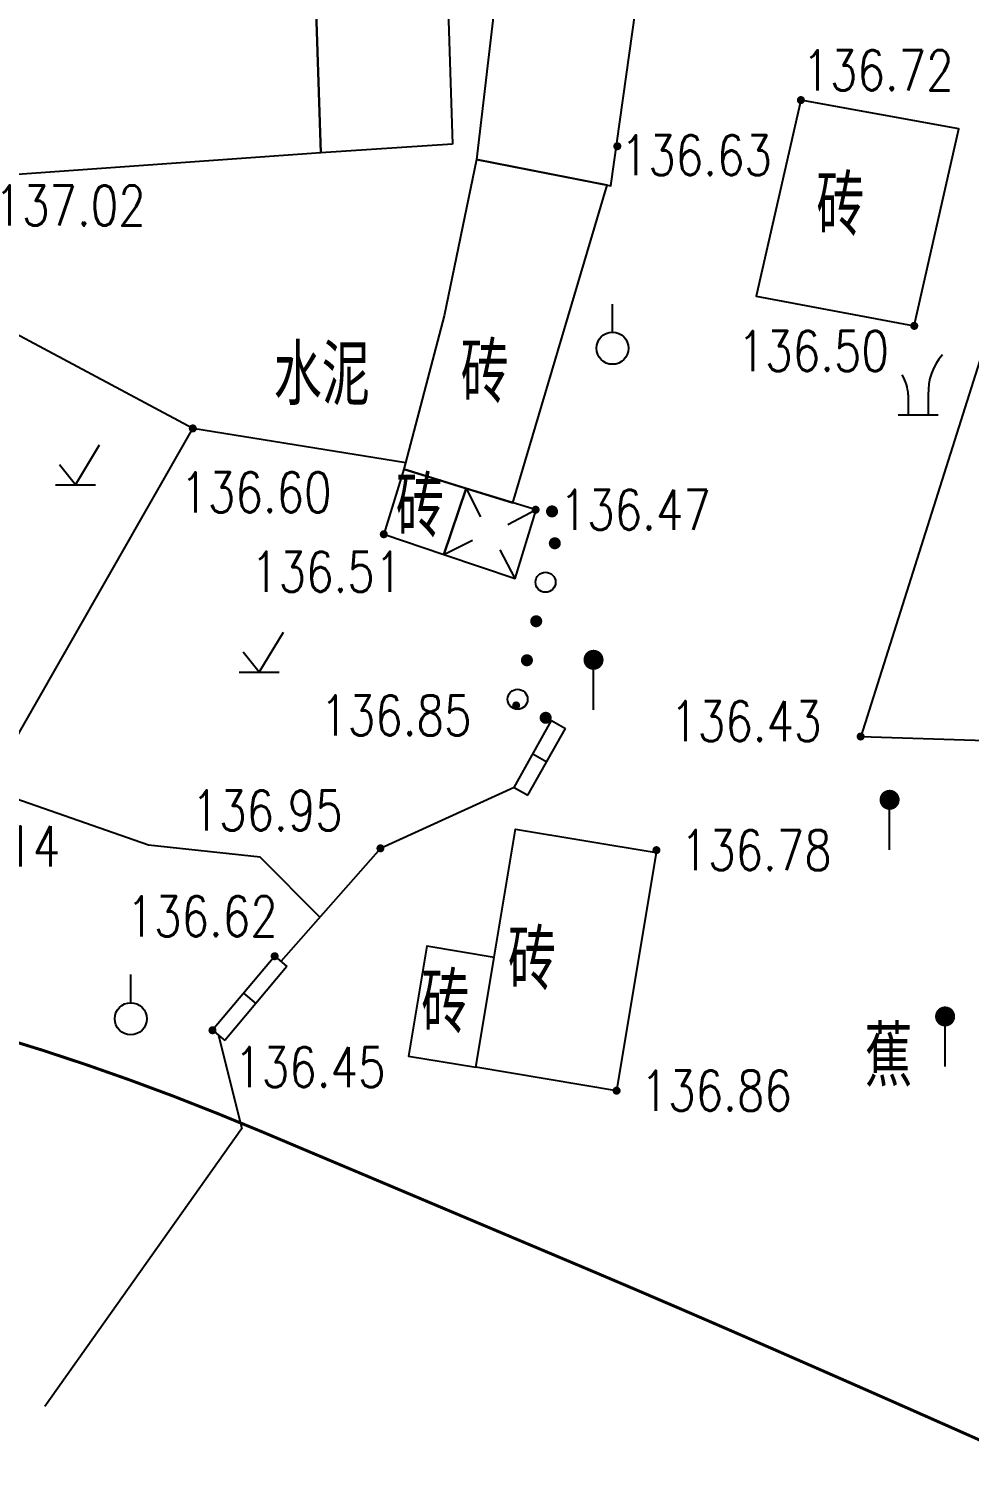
# Model space of a CAD drawing. Extents: x 529262 to 576451, y 2694391 to 2717535.
# Drawn here: x 563895.08 to 563918.54, y 2711339.03 to 2711374.72 of the extents above; entities that cross this region are included whole.
import ezdxf
from ezdxf.enums import TextEntityAlignment as Align

# ---------------------------------------------------------------- set-up
doc = ezdxf.new("R2010")
doc.units = 0
for name, color, linetype in [('DGX', 8, 'Continuous'), ('GCD', 8, 'Continuous'), ('JMD', 8, 'Continuous'), ('ZBTZ', 8, 'Continuous'), ('ZJ', 7, 'Continuous')]:
    doc.layers.add(name, color=color, linetype=linetype)
doc.styles.add('HZ', font='rs.shx', dxfattribs={"width": 0.8, "bigfont": 'hztxt.shx'})
doc.linetypes.add('1161', pattern='A,0,[149,AAA.SHX,S=0.15,R=0,X=0,Y=0],-1.6', length=1.6)
doc.linetypes.add('445', pattern='A,8,-0.5,[147,AAA.SHX,S=1,R=0,X=0,Y=0],-1.5', length=10)

# ---------------------------------------------------------------- blocks, each defined once
blk = doc.blocks.new('gc123')
at = {"color": 8}
for p, q in [((0, 0), (1.2, 2)), ((0, 0), (-0.8, 1)), ((-1, 0), (1, 0))]:
    blk.add_line(p, q, dxfattribs=at)
blk = doc.blocks.new('gc253')
at = {"color": 8, "const_width": 0.3}
blk.add_lwpolyline([(-0.15, 0, 1), (0.15, 0, 1)], format="xyb", close=True, dxfattribs=at)
blk = doc.blocks.new('gc170')
at = {"color": 8, "linetype": 'Continuous'}
blk.add_circle((0, 0), 0.5, dxfattribs=at)
blk = doc.blocks.new('gc125')
at = {"color": 8}
blk.add_line((0, 0.8), (0, 2.2), dxfattribs=at)
blk.add_circle((0, 0), 0.8, dxfattribs=at)
blk = doc.blocks.new('gc210')
at = {"color": 8}
for p, q in [((-0.5, 1), (-0.5, 0)), ((0.5, 1), (0.5, 0)), ((-1, 0), (1, 0))]:
    blk.add_line(p, q, dxfattribs=at)
for centre, radius, start, end in [((3.404, 1.106), 2.906, 139.33124, 182.08867), ((-2.938, 0.813), 2.446, 4.37429, 29.0242)]:
    blk.add_arc(centre, radius, start, end, dxfattribs=at)
blk = doc.blocks.new('GC200')
at = {"linetype": 'Continuous', "const_width": 0.2, "flags": 128}
blk.add_lwpolyline([(-0.1, 0, 1), (0.1, 0, 1)], format="xyb", close=True, dxfattribs=at)
blk = doc.blocks.new('gc165')
at = {"color": 8}
blk.add_line((0, 0), (0, 2), dxfattribs=at)
at = {"color": 8, "const_width": 0.5}
blk.add_lwpolyline([(-0.25, 2.5, 1), (0.25, 2.5, 1)], format="xyb", close=True, dxfattribs=at)

msp = doc.modelspace()

# ---------------------------------------------------------------- linework, layer by layer
at = {"layer": 'DGX', "linetype": 'Continuous', "const_width": 0.075, "flags": 128}
msp.add_lwpolyline([(563894.347, 2711349.571), (563895.414, 2711349.242), (563896.492, 2711348.886), (563897.581, 2711348.504), (563898.681, 2711348.096), (563899.791, 2711347.66), (563900.913, 2711347.199), (563902.028, 2711346.728), (563903.12, 2711346.268), (563904.189, 2711345.817), (563905.235, 2711345.375), (563906.258, 2711344.943), (563907.258, 2711344.521), (563908.235, 2711344.109), (563909.189, 2711343.706), (563910.179, 2711343.285), (563911.265, 2711342.819), (563912.448, 2711342.307), (563913.726, 2711341.75), (563915.1, 2711341.148), (563916.571, 2711340.501), (563918.137, 2711339.808), (563919.8, 2711339.07)], dxfattribs=at)
msp.add_lwpolyline([(563894.347, 2711349.571), (563895.414, 2711349.242), (563896.492, 2711348.886), (563897.581, 2711348.504), (563898.681, 2711348.096), (563899.791, 2711347.66), (563900.913, 2711347.199), (563902.028, 2711346.728), (563903.12, 2711346.268), (563904.189, 2711345.817), (563905.235, 2711345.375), (563906.258, 2711344.943), (563907.258, 2711344.521), (563908.235, 2711344.109), (563909.189, 2711343.706), (563910.179, 2711343.285), (563911.265, 2711342.819), (563912.448, 2711342.307), (563913.726, 2711341.75), (563915.1, 2711341.148), (563916.571, 2711340.501), (563918.137, 2711339.808), (563919.8, 2711339.07)], dxfattribs=at)
at = {"layer": 'JMD', "linetype": 'Continuous'}
for p, q in [((563905.987, 2711363.254), (563906.352, 2711362.542)), ((563905.987, 2711363.254), (563906.352, 2711362.542)), ((563907.734, 2711362.718), (563907.027, 2711362.343)), ((563907.734, 2711362.718), (563907.027, 2711362.343)), ((563905.431, 2711361.605), (563906.147, 2711361.96)), ((563905.431, 2711361.605), (563906.147, 2711361.96)), ((563907.209, 2711361.005), (563906.843, 2711361.717)), ((563907.209, 2711361.005), (563906.843, 2711361.717)), ((563908.119, 2711357.461, 136.924), (563908.467, 2711357.265, 136.924)), ((563908.119, 2711357.461, 136.924), (563908.467, 2711357.265, 136.924)), ((563907.651, 2711356.629, 136.976), (563908, 2711356.433, 136.976)), ((563907.651, 2711356.629, 136.976), (563908, 2711356.433, 136.976)), ((563907.184, 2711355.796, 136.976), (563907.532, 2711355.6, 136.976)), ((563907.184, 2711355.796, 136.976), (563907.532, 2711355.6, 136.976)), ((563901.215, 2711351.584, 136.624), (563901.521, 2711351.327, 136.624)), ((563901.215, 2711351.584, 136.624), (563901.521, 2711351.327, 136.624)), ((563900.439, 2711350.661, 136.624), (563900.745, 2711350.403, 136.624)), ((563900.439, 2711350.661, 136.624), (563900.745, 2711350.403, 136.624)), ((563899.664, 2711349.737, 136.447), (563899.97, 2711349.48, 136.624)), ((563899.664, 2711349.737, 136.447), (563899.97, 2711349.48, 136.624))]:
    msp.add_line(p, q, dxfattribs=at)
at = {"layer": 'JMD', "linetype": 'Continuous', "flags": 128}
for points in [[(563906.252, 2711371.46), (563909.602, 2711370.801), (563911.369, 2711383.401), (563907.791, 2711383.903), (563907.277, 2711380.236)], [(563906.252, 2711371.46), (563909.602, 2711370.801), (563911.369, 2711383.401), (563907.791, 2711383.903), (563907.277, 2711380.236)], [(563906.234, 2711348.814), (563907.223, 2711354.755), (563910.732, 2711354.171), (563909.743, 2711348.23)], [(563906.234, 2711348.814), (563907.223, 2711354.755), (563910.732, 2711354.171), (563909.743, 2711348.23)]]:
    msp.add_lwpolyline(points, close=True, dxfattribs=at)
for points, elevation in [([(563902.364, 2711371.624), (563894.21, 2711371.041), (563893.935, 2711379.432), (563902.099, 2711379.7)], 136.977), ([(563902.364, 2711371.624), (563894.21, 2711371.041), (563893.935, 2711379.432), (563902.099, 2711379.7)], 136.977), ([(563905.65, 2711371.839), (563902.364, 2711371.624), (563902.099, 2711379.7), (563905.389, 2711379.807)], 136.773), ([(563905.65, 2711371.839), (563902.364, 2711371.624), (563902.099, 2711379.7), (563905.389, 2711379.807)], 136.773), ([(563917.166, 2711367.307), (563918.28, 2711372.22), (563914.339, 2711372.939), (563913.224, 2711368.046)], 136.503), ([(563917.166, 2711367.307), (563918.28, 2711372.22), (563914.339, 2711372.939), (563913.224, 2711368.046)], 136.503), ([(563904.434, 2711363.73), (563907.152, 2711362.896), (563909.51, 2711370.819), (563906.252, 2711371.46), (563905.439, 2711367.559)], 137.011), ([(563904.434, 2711363.73), (563907.152, 2711362.896), (563909.51, 2711370.819), (563906.252, 2711371.46), (563905.439, 2711367.559)], 137.011), ([(563904.434, 2711363.73), (563903.937, 2711362.109), (563905.431, 2711361.605), (563905.987, 2711363.254)], 137.011), ([(563904.434, 2711363.73), (563903.937, 2711362.109), (563905.431, 2711361.605), (563905.987, 2711363.254)], 137.011), ([(563905.431, 2711361.605), (563907.209, 2711361.005), (563907.734, 2711362.718), (563905.987, 2711363.254)], 136.709), ([(563905.431, 2711361.605), (563907.209, 2711361.005), (563907.734, 2711362.718), (563905.987, 2711363.254)], 136.709), ([(563906.234, 2711348.814), (563906.689, 2711351.552), (563905.012, 2711351.831), (563904.556, 2711349.093)], 135.562), ([(563906.234, 2711348.814), (563906.689, 2711351.552), (563905.012, 2711351.831), (563904.556, 2711349.093)], 135.562)]:
    msp.add_lwpolyline(points, close=True, dxfattribs=dict(at, elevation=elevation))
for points, elevation in [([(563907.184, 2711355.796), (563908.119, 2711357.461)], 136.976), ([(563907.184, 2711355.796), (563908.119, 2711357.461)], 136.976), ([(563907.532, 2711355.6), (563908.467, 2711357.265)], 136.976), ([(563907.532, 2711355.6), (563908.467, 2711357.265)], 136.976), ([(563901.215, 2711351.584), (563899.664, 2711349.737)], 136.624), ([(563901.215, 2711351.584), (563899.664, 2711349.737)], 136.624), ([(563901.521, 2711351.327), (563899.97, 2711349.48)], 136.624), ([(563901.521, 2711351.327), (563899.97, 2711349.48)], 136.624)]:
    msp.add_lwpolyline(points, dxfattribs=dict(at, elevation=elevation))
at = {"layer": 'JMD', "linetype": '445', "elevation": 136.976, "flags": 128}
msp.add_lwpolyline([(563907.184, 2711355.796), (563903.853, 2711354.275), (563901.368, 2711351.455)], dxfattribs=at)
msp.add_lwpolyline([(563907.184, 2711355.796), (563903.853, 2711354.275), (563901.368, 2711351.455)], dxfattribs=at)
at = {"layer": 'JMD', "linetype": '445', "flags": 128}
msp.add_lwpolyline([(563899.817, 2711349.608), (563900.397, 2711347.287), (563895.485, 2711340.355)], dxfattribs=at)
msp.add_lwpolyline([(563899.817, 2711349.608), (563900.397, 2711347.287), (563895.485, 2711340.355)], dxfattribs=at)
at = {"layer": 'ZBTZ', "linetype": '1161', "flags": 128}
for points in [[(563921.132, 2711373.805), (563915.83, 2711357.064), (563919.458, 2711356.947)], [(563921.132, 2711373.805), (563915.83, 2711357.064), (563919.458, 2711356.947)], [(563902.338, 2711352.557), (563900.853, 2711354.053), (563898.067, 2711354.354), (563894.033, 2711355.761), (563899.173, 2711364.749)], [(563902.338, 2711352.557), (563900.853, 2711354.053), (563898.067, 2711354.354), (563894.033, 2711355.761), (563899.173, 2711364.749)]]:
    msp.add_lwpolyline(points, dxfattribs=at)
at = {"layer": 'ZBTZ', "linetype": '1161', "elevation": 136.6, "flags": 128}
msp.add_lwpolyline([(563904.484, 2711363.892), (563899.173, 2711364.749), (563890.533, 2711369.361)], dxfattribs=at)
msp.add_lwpolyline([(563904.484, 2711363.892), (563899.173, 2711364.749), (563890.533, 2711369.361)], dxfattribs=at)

# ---------------------------------------------------------------- block references
at = {"layer": 'GCD', "linetype": 'Continuous'}
ref = msp.add_blockref('GC200', (563914.339, 2711372.939, 136.721), dxfattribs=dict(at, xscale=0.5, yscale=0.5, zscale=0.5))
ref.add_attrib('height', '136.72', dxfattribs={"linetype": 'Continuous', "height": 1, "style": 'HZ', "width": 0.8}).set_placement((563914.377, 2711373.682, 136.721), align=Align.MIDDLE_LEFT)
ref = msp.add_blockref('GC200', (563914.339, 2711372.939, 136.721), dxfattribs=dict(at, xscale=0.5, yscale=0.5, zscale=0.5))
ref.add_attrib('height', '136.72', dxfattribs={"linetype": 'Continuous', "height": 1, "style": 'HZ', "width": 0.8}).set_placement((563914.377, 2711373.682, 136.721), align=Align.MIDDLE_LEFT)
ref = msp.add_blockref('GC200', (563909.761, 2711371.788, 136.628), dxfattribs=dict(at, xscale=0.5, yscale=0.5, zscale=0.5))
ref.add_attrib('height', '136.63', dxfattribs={"linetype": 'Continuous', "height": 1, "style": 'HZ', "width": 0.8}).set_placement((563909.846, 2711371.563, 136.628), align=Align.MIDDLE_LEFT)
ref = msp.add_blockref('GC200', (563909.761, 2711371.788, 136.628), dxfattribs=dict(at, xscale=0.5, yscale=0.5, zscale=0.5))
ref.add_attrib('height', '136.63', dxfattribs={"linetype": 'Continuous', "height": 1, "style": 'HZ', "width": 0.8}).set_placement((563909.846, 2711371.563, 136.628), align=Align.MIDDLE_LEFT)
ref = msp.add_blockref('GC200', (563894.21, 2711371.041, 137.019), dxfattribs=dict(at, xscale=0.5, yscale=0.5, zscale=0.5))
ref.add_attrib('height', '137.02', dxfattribs={"linetype": 'Continuous', "height": 1, "style": 'HZ', "width": 0.8}).set_placement((563894.228, 2711370.31, 137.019), align=Align.MIDDLE_LEFT)
ref = msp.add_blockref('GC200', (563894.21, 2711371.041, 137.019), dxfattribs=dict(at, xscale=0.5, yscale=0.5, zscale=0.5))
ref.add_attrib('height', '137.02', dxfattribs={"linetype": 'Continuous', "height": 1, "style": 'HZ', "width": 0.8}).set_placement((563894.228, 2711370.31, 137.019), align=Align.MIDDLE_LEFT)
ref = msp.add_blockref('GC200', (563917.166, 2711367.307, 136.503), dxfattribs=dict(at, xscale=0.5, yscale=0.5, zscale=0.5))
ref.add_attrib('height', '136.50', dxfattribs={"linetype": 'Continuous', "height": 1, "style": 'HZ', "width": 0.8}).set_placement((563912.763, 2711366.681, 136.503), align=Align.MIDDLE_LEFT)
ref = msp.add_blockref('GC200', (563917.166, 2711367.307, 136.503), dxfattribs=dict(at, xscale=0.5, yscale=0.5, zscale=0.5))
ref.add_attrib('height', '136.50', dxfattribs={"linetype": 'Continuous', "height": 1, "style": 'HZ', "width": 0.8}).set_placement((563912.763, 2711366.681, 136.503), align=Align.MIDDLE_LEFT)
ref = msp.add_blockref('GC200', (563899.173, 2711364.749, 136.6), dxfattribs=dict(at, xscale=0.5, yscale=0.5, zscale=0.5))
ref.add_attrib('height', '136.60', dxfattribs={"linetype": 'Continuous', "height": 1, "style": 'HZ', "width": 0.8}).set_placement((563898.863, 2711363.155, 136.6), align=Align.MIDDLE_LEFT)
ref = msp.add_blockref('GC200', (563899.173, 2711364.749, 136.6), dxfattribs=dict(at, xscale=0.5, yscale=0.5, zscale=0.5))
ref.add_attrib('height', '136.60', dxfattribs={"linetype": 'Continuous', "height": 1, "style": 'HZ', "width": 0.8}).set_placement((563898.863, 2711363.155, 136.6), align=Align.MIDDLE_LEFT)
ref = msp.add_blockref('GC200', (563907.723, 2711362.721, 136.468), dxfattribs=dict(at, xscale=0.5, yscale=0.5, zscale=0.5))
ref.add_attrib('height', '136.47', dxfattribs={"linetype": 'Continuous', "height": 1, "style": 'HZ', "width": 0.8}).set_placement((563908.323, 2711362.721, 136.468), align=Align.MIDDLE_LEFT)
ref = msp.add_blockref('GC200', (563907.723, 2711362.721, 136.468), dxfattribs=dict(at, xscale=0.5, yscale=0.5, zscale=0.5))
ref.add_attrib('height', '136.47', dxfattribs={"linetype": 'Continuous', "height": 1, "style": 'HZ', "width": 0.8}).set_placement((563908.323, 2711362.721, 136.468), align=Align.MIDDLE_LEFT)
ref = msp.add_blockref('GC200', (563903.937, 2711362.109, 136.514), dxfattribs=dict(at, xscale=0.5, yscale=0.5, zscale=0.5))
ref.add_attrib('height', '136.51', dxfattribs={"linetype": 'Continuous', "height": 1, "style": 'HZ', "width": 0.8}).set_placement((563900.626, 2711361.173, 136.514), align=Align.MIDDLE_LEFT)
ref = msp.add_blockref('GC200', (563903.937, 2711362.109, 136.514), dxfattribs=dict(at, xscale=0.5, yscale=0.5, zscale=0.5))
ref.add_attrib('height', '136.51', dxfattribs={"linetype": 'Continuous', "height": 1, "style": 'HZ', "width": 0.8}).set_placement((563900.626, 2711361.173, 136.514), align=Align.MIDDLE_LEFT)
ref = msp.add_blockref('GC200', (563907.238, 2711357.839, 136.847), dxfattribs=dict(at, xscale=0.5, yscale=0.5, zscale=0.5))
ref.add_attrib('height', '136.85', dxfattribs={"linetype": 'Continuous', "height": 1, "style": 'HZ', "width": 0.8}).set_placement((563902.353, 2711357.591, 136.847), align=Align.MIDDLE_LEFT)
ref = msp.add_blockref('GC200', (563907.238, 2711357.839, 136.847), dxfattribs=dict(at, xscale=0.5, yscale=0.5, zscale=0.5))
ref.add_attrib('height', '136.85', dxfattribs={"linetype": 'Continuous', "height": 1, "style": 'HZ', "width": 0.8}).set_placement((563902.353, 2711357.591, 136.847), align=Align.MIDDLE_LEFT)
ref = msp.add_blockref('GC200', (563915.83, 2711357.064, 136.426), dxfattribs=dict(at, xscale=0.5, yscale=0.5, zscale=0.5))
ref.add_attrib('height', '136.43', dxfattribs={"linetype": 'Continuous', "height": 1, "style": 'HZ', "width": 0.8}).set_placement((563911.083, 2711357.446, 136.426), align=Align.MIDDLE_LEFT)
ref = msp.add_blockref('GC200', (563915.83, 2711357.064, 136.426), dxfattribs=dict(at, xscale=0.5, yscale=0.5, zscale=0.5))
ref.add_attrib('height', '136.43', dxfattribs={"linetype": 'Continuous', "height": 1, "style": 'HZ', "width": 0.8}).set_placement((563911.083, 2711357.446, 136.426), align=Align.MIDDLE_LEFT)
ref = msp.add_blockref('GC200', (563903.853, 2711354.275, 136.952), dxfattribs=dict(at, xscale=0.5, yscale=0.5, zscale=0.5))
ref.add_attrib('height', '136.95', dxfattribs={"linetype": 'Continuous', "height": 1, "style": 'HZ', "width": 0.8}).set_placement((563899.141, 2711355.219, 136.952), align=Align.MIDDLE_LEFT)
ref = msp.add_blockref('GC200', (563903.853, 2711354.275, 136.952), dxfattribs=dict(at, xscale=0.5, yscale=0.5, zscale=0.5))
ref.add_attrib('height', '136.95', dxfattribs={"linetype": 'Continuous', "height": 1, "style": 'HZ', "width": 0.8}).set_placement((563899.141, 2711355.219, 136.952), align=Align.MIDDLE_LEFT)
ref = msp.add_blockref('GC200', (563893.768, 2711355.461, 136.137), dxfattribs=dict(at, xscale=0.5, yscale=0.5, zscale=0.5))
ref.add_attrib('height', '136.14', dxfattribs={"linetype": 'Continuous', "height": 1, "style": 'HZ', "width": 0.8}).set_placement((563892.095, 2711354.326, 136.137), align=Align.MIDDLE_LEFT)
ref = msp.add_blockref('GC200', (563893.768, 2711355.461, 136.137), dxfattribs=dict(at, xscale=0.5, yscale=0.5, zscale=0.5))
ref.add_attrib('height', '136.14', dxfattribs={"linetype": 'Continuous', "height": 1, "style": 'HZ', "width": 0.8}).set_placement((563892.095, 2711354.326, 136.137), align=Align.MIDDLE_LEFT)
ref = msp.add_blockref('GC200', (563910.737, 2711354.23, 136.784), dxfattribs=dict(at, xscale=0.5, yscale=0.5, zscale=0.5))
ref.add_attrib('height', '136.78', dxfattribs={"linetype": 'Continuous', "height": 1, "style": 'HZ', "width": 0.8}).set_placement((563911.337, 2711354.23, 136.784), align=Align.MIDDLE_LEFT)
ref = msp.add_blockref('GC200', (563910.737, 2711354.23, 136.784), dxfattribs=dict(at, xscale=0.5, yscale=0.5, zscale=0.5))
ref.add_attrib('height', '136.78', dxfattribs={"linetype": 'Continuous', "height": 1, "style": 'HZ', "width": 0.8}).set_placement((563911.337, 2711354.23, 136.784), align=Align.MIDDLE_LEFT)
ref = msp.add_blockref('GC200', (563901.215, 2711351.584, 136.624), dxfattribs=dict(at, xscale=0.5, yscale=0.5, zscale=0.5))
ref.add_attrib('height', '136.62', dxfattribs={"linetype": 'Continuous', "height": 1, "style": 'HZ', "width": 0.8}).set_placement((563897.52, 2711352.578, 136.624), align=Align.MIDDLE_LEFT)
ref = msp.add_blockref('GC200', (563901.215, 2711351.584, 136.624), dxfattribs=dict(at, xscale=0.5, yscale=0.5, zscale=0.5))
ref.add_attrib('height', '136.62', dxfattribs={"linetype": 'Continuous', "height": 1, "style": 'HZ', "width": 0.8}).set_placement((563897.52, 2711352.578, 136.624), align=Align.MIDDLE_LEFT)
ref = msp.add_blockref('GC200', (563899.664, 2711349.737, 136.447), dxfattribs=dict(at, xscale=0.5, yscale=0.5, zscale=0.5))
ref.add_attrib('height', '136.45', dxfattribs={"linetype": 'Continuous', "height": 1, "style": 'HZ', "width": 0.8}).set_placement((563900.208, 2711348.819, 136.447), align=Align.MIDDLE_LEFT)
ref = msp.add_blockref('GC200', (563899.664, 2711349.737, 136.447), dxfattribs=dict(at, xscale=0.5, yscale=0.5, zscale=0.5))
ref.add_attrib('height', '136.45', dxfattribs={"linetype": 'Continuous', "height": 1, "style": 'HZ', "width": 0.8}).set_placement((563900.208, 2711348.819, 136.447), align=Align.MIDDLE_LEFT)
ref = msp.add_blockref('GC200', (563909.743, 2711348.23, 136.86), dxfattribs=dict(at, xscale=0.5, yscale=0.5, zscale=0.5))
ref.add_attrib('height', '136.86', dxfattribs={"linetype": 'Continuous', "height": 1, "style": 'HZ', "width": 0.8}).set_placement((563910.343, 2711348.23, 136.86), align=Align.MIDDLE_LEFT)
ref = msp.add_blockref('GC200', (563909.743, 2711348.23, 136.86), dxfattribs=dict(at, xscale=0.5, yscale=0.5, zscale=0.5))
ref.add_attrib('height', '136.86', dxfattribs={"linetype": 'Continuous', "height": 1, "style": 'HZ', "width": 0.8}).set_placement((563910.343, 2711348.23, 136.86), align=Align.MIDDLE_LEFT)
at = {"layer": 'JMD', "linetype": 'Continuous'}
for name, p, xscale, yscale, rotation in [('gc253', (563908.132, 2711362.679), 0.5000000000094424, 0.5000000000094424, 344.3571371837097), ('gc253', (563908.132, 2711362.679), 0.5000000000094424, 0.5000000000094424, 344.3571371837097), ('gc253', (563908.202, 2711361.884), 0.5000000001216727, 0.5000000001216727, 256.5946029799274), ('gc253', (563908.202, 2711361.884), 0.5000000001216727, 0.5000000001216727, 256.5946029799274), ('gc170', (563907.97, 2711360.912), 0.5000000001216727, 0.5000000001216727, 256.5946029799274), ('gc170', (563907.97, 2711360.912), 0.5000000001216727, 0.5000000001216727, 256.5946029799274), ('gc253', (563907.738, 2711359.939), 0.5000000001216727, 0.5000000001216727, 256.5946029799274), ('gc253', (563907.738, 2711359.939), 0.5000000001216727, 0.5000000001216727, 256.5946029799274), ('gc253', (563907.506, 2711358.966), 0.5000000001216727, 0.5000000001216727, 256.5946029799274), ('gc253', (563907.506, 2711358.966), 0.5000000001216727, 0.5000000001216727, 256.5946029799274), ('gc170', (563907.274, 2711357.993), 0.5000000001216727, 0.5000000001216727, 256.5946029799274), ('gc170', (563907.274, 2711357.993), 0.5000000001216727, 0.5000000001216727, 256.5946029799274), ('gc253', (563907.974, 2711357.531), 0.4999999999527067, 0.4999999999527067, 336.7778665151485), ('gc253', (563907.974, 2711357.531), 0.4999999999527067, 0.4999999999527067, 336.7778665151485)]:
    msp.add_blockref(name, p, dxfattribs=dict(at, xscale=xscale, yscale=yscale, rotation=rotation))
at = {"layer": 'ZBTZ', "linetype": 'Continuous', "lineweight": -2, "xscale": 0.5, "yscale": 0.5}
for name, p in [('gc125', (563909.641, 2711366.748)), ('gc125', (563909.641, 2711366.748)), ('gc123', (563896.248, 2711363.342)), ('gc123', (563896.248, 2711363.342)), ('gc123', (563900.831, 2711358.666)), ('gc123', (563900.831, 2711358.666)), ('gc165', (563909.167, 2711357.727)), ('gc165', (563909.167, 2711357.727)), ('gc165', (563916.551, 2711354.235)), ('gc165', (563916.551, 2711354.235)), ('gc125', (563897.625, 2711350.024)), ('gc125', (563897.625, 2711350.024)), ('gc165', (563917.936, 2711348.831)), ('gc165', (563917.936, 2711348.831))]:
    msp.add_blockref(name, p, dxfattribs=at)
at = {"layer": 'ZBTZ', "linetype": 'Continuous', "xscale": 0.5, "yscale": 0.5}
msp.add_blockref('gc210', (563917.267, 2711365.088), dxfattribs=at)
msp.add_blockref('gc210', (563917.267, 2711365.088), dxfattribs=at)

# ---------------------------------------------------------------- texts
at = {"layer": 'JMD', "linetype": 'Continuous', "style": 'HZ', "width": 0.8}
for p in [(563915.925, 2711370.31), (563915.925, 2711370.31), (563907.055, 2711366.136), (563907.055, 2711366.136), (563905.437, 2711362.791), (563905.437, 2711362.791), (563908.233, 2711351.492), (563908.233, 2711351.492), (563906.071, 2711350.418), (563906.071, 2711350.418)]:
    msp.add_text('砖', height=1.5, dxfattribs=at).set_placement(p, align=Align.MIDDLE_RIGHT)
at = {"layer": 'ZJ', "color": 8, "linetype": 'Continuous', "lineweight": -2, "style": 'HZ', "width": 0.8}
for s, p in [('水泥', (563902.39, 2711366.158)), ('水泥', (563902.39, 2711366.158)), ('蕉', (563916.521, 2711349.161)), ('蕉', (563916.521, 2711349.161))]:
    msp.add_text(s, height=1.5, dxfattribs=at).set_placement(p, align=Align.MIDDLE)

doc.saveas('drawing.dxf')
